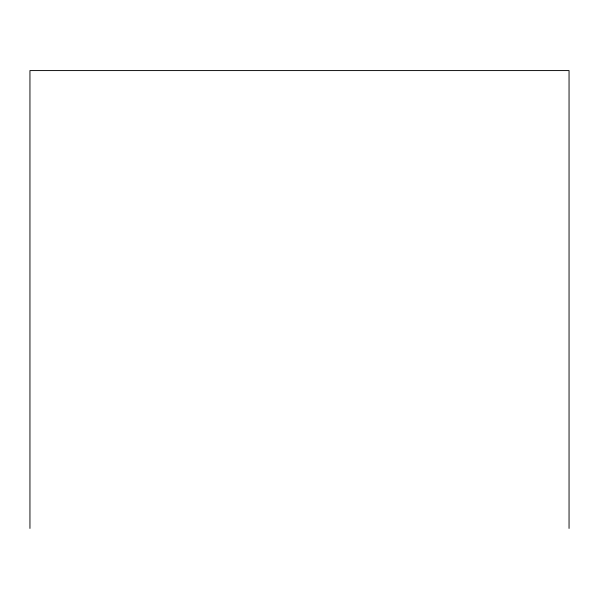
<?xml version="1.0" encoding="UTF-8"?>
<svg xmlns="http://www.w3.org/2000/svg" width="599" height="599" viewBox="0 0 599 599"><rect width="100%" height="100%" fill="white"/><g stroke="black" fill="none" stroke-linecap="round" stroke-linejoin="round"><path stroke-width="0.9" d="M569.05 528.423L569.05 70.577L29.95 70.577L29.95 528.423"/></g></svg>
